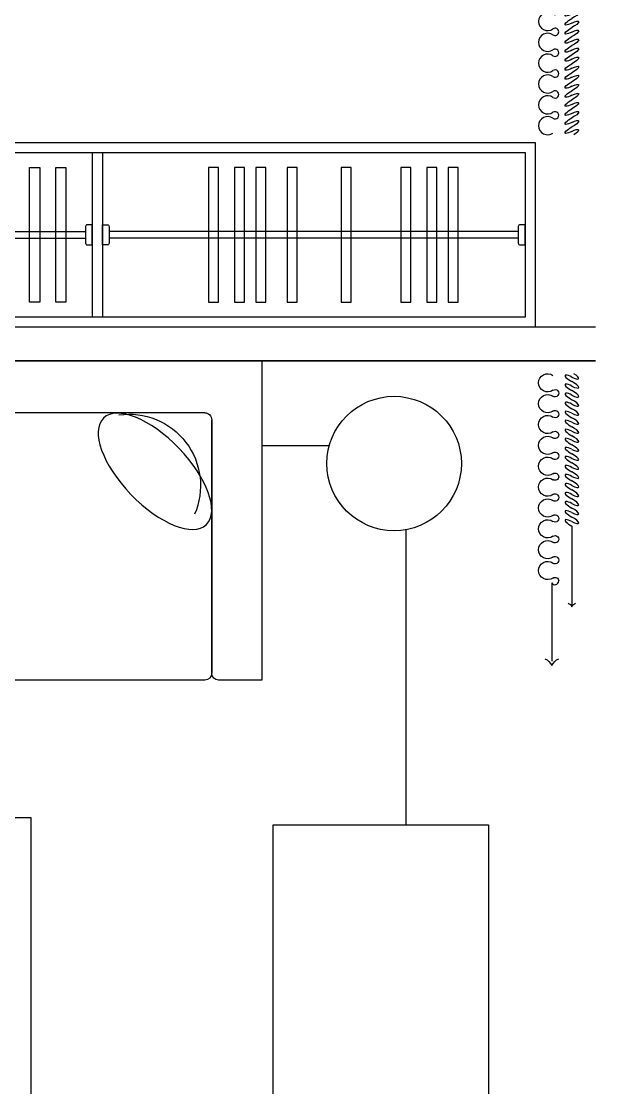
# Model space of a CAD drawing. Header units: millimetres. Extents: x 148889 to 229003, y -70503 to 111106.
# Drawn here: x 212968 to 214676, y -62714 to -59541 of the extents above; entities that cross this region are included whole.
import ezdxf

# ---------------------------------------------------------------- set-up
doc = ezdxf.new("R2010")
doc.units = ezdxf.units.MM
for name, color, linetype in [('P-原墙线', 7, 'Continuous'), ('P-固定家具1(到顶)', 3, 'Continuous'), ('P-新墙线', 4, 'Continuous'), ('P-活动家具', 3, 'Continuous')]:
    doc.layers.add(name, color=color, linetype=linetype)

# ---------------------------------------------------------------- blocks, each defined once
blk = doc.blocks.new('A$C636706EE')
at = {"layer": 'P-固定家具1(到顶)', "color": 252}
for p, q in [((2747.9, 520), (2747.9, 30)), ((2777.9, 520), (2777.9, 30)), ((1439.1, 285), (2727.9, 285)), ((1439.1, 265), (2727.9, 265)), ((4015, 285), (2797.9, 285)), ((4015, 265), (2797.9, 265))]:
    blk.add_line(p, q, dxfattribs=at)
at = {"layer": 'P-固定家具1(到顶)'}
blk.add_lwpolyline([(0, 550), (4065, 550), (4065, 0), (0, 0)], close=True, dxfattribs=at)
at = {"layer": 'P-固定家具1(到顶)', "color": 252}
for points in [[(30, 520), (4035, 520), (4035, 30), (30, 30)], [(2591.5, 475), (2591.5, 75), (2561.5, 75), (2561.5, 475)], [(2669.1, 475), (2669.1, 75), (2639.1, 75), (2639.1, 475)], [(3093.3, 475), (3093.3, 75), (3123.3, 75), (3123.3, 475)], [(3171, 475), (3171, 75), (3201, 75), (3201, 475)], [(3234.3, 475), (3234.3, 75), (3264.3, 75), (3264.3, 475)], [(3327.6, 475), (3327.6, 75), (3357.6, 75), (3357.6, 475)], [(3487.7, 475), (3487.7, 75), (3517.7, 75), (3517.7, 475)], [(3665.1, 475), (3665.1, 75), (3695.1, 75), (3695.1, 475)], [(3742.8, 475), (3742.8, 75), (3772.8, 75), (3772.8, 475)], [(3806.1, 475), (3806.1, 75), (3836.1, 75), (3836.1, 475)]]:
    blk.add_lwpolyline(points, close=True, dxfattribs=at)
for points in [[(2747.9, 305), (2732.9, 305, 0.414214), (2727.9, 300), (2727.9, 250, 0.414214), (2732.9, 245), (2747.9, 245)], [(2747.9, 305), (2732.9, 305, 0.414214), (2727.9, 300), (2727.9, 250, 0.414214), (2732.9, 245), (2747.9, 245)], [(2777.9, 305), (2792.9, 305, -0.414214), (2797.9, 300), (2797.9, 250, -0.414214), (2792.9, 245), (2777.9, 245)], [(2777.9, 305), (2792.9, 305, -0.414214), (2797.9, 300), (2797.9, 250, -0.414214), (2792.9, 245), (2777.9, 245)], [(4035, 305), (4020, 305, 0.414214), (4015, 300), (4015, 250, 0.414214), (4020, 245), (4035, 245)], [(4035, 305), (4020, 305, 0.414214), (4015, 300), (4015, 250, 0.414214), (4020, 245), (4035, 245)]]:
    blk.add_lwpolyline(points, format="xyb", close=True, dxfattribs=at)
blk = doc.blocks.new('A$C7EE014FC')
at = {"color": 252, "ltscale": 3}
for centre, radius, start, end in [((785.8, 1646.4), 679.6, 118.9769, 154.8441), ((371.4, 395.3), 212.6, 171.8147, 293.5953)]:
    blk.add_arc(centre, radius, start, end, dxfattribs=at)
at = {"color": 252, "ltscale": 3, "extrusion": (0, 0, -1)}
blk.add_ellipse((328.8, 2082.6), major_axis=(-158.5, -152.9), ratio=0.45088, start_param=-1.570796, end_param=4.712389, dxfattribs=at)
at = {"color": 252, "ltscale": 3}
blk.add_ellipse((328.8, 318.3), major_axis=(-158.5, 152.9), ratio=0.45088, start_param=-1.570796, end_param=4.712389, dxfattribs=at)
at = {"layer": 'P-活动家具'}
for p, q in [((0, 2400), (950.1, 2400)), ((0, 0), (0, 2400)), ((950.1, 2400), (950.1, 2271)), ((154.7, 170), (154.7, 2230)), ((175.2, 2250.5), (929.6, 2250.5)), ((950.1, 170), (950.1, 2230)), ((950.1, 1200), (154.7, 1200)), ((929.6, 149.5), (175.2, 149.5)), ((175.2, 149.5), (929.6, 149.5)), ((950.1, 0), (950.1, 129)), ((0, 0), (950.1, 0))]:
    blk.add_line(p, q, dxfattribs=at)
for centre, start, end in [((929.6, 2271), 270, 0), ((175.2, 2230), 90, 180.0032), ((929.6, 2230), 0, 90), ((175.2, 170), 179.9968, 270), ((929.6, 170), 270, 0), ((929.6, 129), 0, 90)]:
    blk.add_arc(centre, 20.5, start, end, dxfattribs=at)
blk = doc.blocks.new('A$C22EE4B40')
at = {"layer": 'P-新墙线', "color": 252}
for points in [[(2788.3, 663.1), (2788.3, 462.8)], [(2537.9, 234.9), (1659.4, 234.9)]]:
    blk.add_lwpolyline(points, dxfattribs=at)
at = {"layer": 'P-活动家具'}
for points in [[(1681.7, 1350.3), (731.7, 1350.3), (731.7, 2450.3), (1681.7, 2450.3)], [(1659.4, 629.8), (1659.4, -10.7), (809.4, -10.7), (809.4, 629.8)]]:
    blk.add_lwpolyline(points, close=True, dxfattribs=at)
blk.add_circle((2734.8, 270.1), 200, dxfattribs=at)
at = {"layer": 'P-活动家具', "extrusion": (0, 0, -1), "zscale": -1}
blk.add_blockref('A$C7EE014FC', (-3040.4, 663.1), dxfattribs=at)
blk = doc.blocks.new('A$C3A1E34E2')
at = {"color": 0, "linetype": 'ByBlock'}
for p, q in [((899.3, 121.9), (1231.8, 121.9)), ((657.5, 36.8, 0), (1000.5, 36.8, 0))]:
    blk.add_line(p, q, dxfattribs=at)
for centre, start, end in [((1016.9, 68.9, 0), 206.8177, 243.0269), ((1016.9, 4.6, 0), 116.9731, 153.1823)]:
    blk.add_arc(centre, 36.1, start, end, dxfattribs=at)
for centre, major_axis, start_param, end_param in [((48.4, 139.7), (-27.4, 27.4), -0.785341, 1.400999), ((48.4, 139.7), (-27.4, 27.4), 3.311504, 5.497844), ((137.1, 139.7), (27.4, 27.4), 0.785455, 2.971795), ((137.1, 139.7), (27.4, 27.4), 4.8823, 7.06864), ((225.8, 139.7), (-27.4, 27.4), -0.785341, 1.400999), ((225.8, 139.7), (27.4, 27.4), 4.8823, 7.06864), ((314.4, 139.7), (27.4, 27.4), 0.785341, 2.971681), ((314.4, 139.7), (27.4, 27.4), 4.882187, 7.068527), ((403.1, 139.7), (27.4, 27.4), 0.785341, 2.971681), ((403.1, 139.7), (27.4, 27.4), 4.882187, 7.068527), ((491.8, 139.7), (-27.4, 27.4), -0.785341, 1.400999), ((491.8, 139.7), (-27.4, 27.4), 3.311504, 5.497844), ((580.5, 139.7), (27.4, 27.4), 0.785455, 2.971795), ((580.5, 139.7), (27.4, 27.4), 4.8823, 7.06864), ((669.1, 139.7), (-27.4, 27.4), -0.785341, 1.400999), ((669.1, 139.7), (27.4, 27.4), 4.8823, 7.06864), ((757.8, 139.7), (27.4, 27.4), 0.785341, 2.971681), ((757.8, 139.7), (27.4, 27.4), 4.882187, 7.068527), ((846.5, 139.7), (27.4, 27.4), 0.785341, 2.971681), ((846.5, 139.7), (27.4, 27.4), 4.882187, 7.068527), ((1280.2, 181), (46.9, 46.9), 2.824252, 3.456222), ((92.7, 108.3), (-11, 11), 0.169911, 4.542591), ((181.4, 108.3), (11, 11), 1.740708, 6.113388), ((270.1, 108.3), (-11, 11), 0.169911, 4.542591), ((358.8, 108.3), (11, 11), 1.740594, 6.113274), ((447.4, 108.3), (-11, 11), 0.169798, 2.356194), ((447.4, 108.3), (11, 11), 3.927048, 6.113388), ((536.1, 108.3), (-11, 11), 0.169911, 4.542591), ((624.8, 108.3), (11, 11), 1.740708, 6.113388), ((713.5, 108.3), (-11, 11), 0.169911, 4.542591), ((802.1, 108.3), (11, 11), 1.740594, 6.113274), ((890.8, 108.3), (-11, 11), 0.169798, 2.356194), ((1280.2, 62.9), (-46.9, 46.9), -0.314629, 0.31734)]:
    blk.add_ellipse(centre, major_axis=major_axis, ratio=1, start_param=start_param, end_param=end_param, dxfattribs=at)
at = {"color": 0, "linetype": 'ByBlock', "extrusion": (0, 0, -1)}
blk.add_ellipse((890.8, 108.3), major_axis=(13.9, 8.4), ratio=0.942431, start_param=-0.491972, end_param=2.091434, dxfattribs=at)
at = {"color": 0, "extrusion": (0, 0, -1)}
for centre, start_param, end_param in [((33.7, 36.8, 0), -1.424879, 1.716714), ((72.1, 36.8, 0), -1.424879, 1.716714), ((110.5, 36.8, 0), -1.424879, 1.716714), ((148.9, 36.8, 0), -1.424879, 1.716714), ((187.3, 36.8, 0), -1.424879, 1.716714), ((225.7, 36.8, 0), -1.424879, 1.716714), ((264, 36.8, 0), -1.424879, 1.716714), ((302.4, 36.8, 0), -1.424879, 1.716714), ((340.8, 36.8, 0), -1.424879, 1.716714), ((379.2, 36.8, 0), -1.424879, 1.716714), ((417.6, 36.8, 0), -1.424879, 1.716714), ((456, 36.8, 0), -1.424879, 1.716714), ((494.4, 36.8, 0), -1.424879, 1.716714), ((532.7, 36.8, 0), -1.424879, 1.716714), ((571.1, 36.8, 0), -1.424879, 1.716714), ((609.5, 36.8, 0), -1.424879, 1.716714), ((647.9, 36.8, 0), -1.424879, 1.716714), ((14.5, 36.8, 0), 1.716714, 4.546394), ((52.9, 36.8, 0), 1.716714, 4.858306), ((91.3, 36.8, 0), 1.716714, 4.858306), ((129.7, 36.8, 0), 1.716714, 4.858306), ((168.1, 36.8, 0), 1.716714, 4.858306), ((206.5, 36.8, 0), 1.716714, 4.858306), ((244.9, 36.8, 0), 1.716714, 4.858306), ((283.2, 36.8, 0), 1.716714, 4.858306), ((321.6, 36.8, 0), 1.716714, 4.858306), ((360, 36.8, 0), 1.716714, 4.858306), ((398.4, 36.8, 0), 1.716714, 4.858306), ((436.8, 36.8, 0), 1.716714, 4.858306), ((475.2, 36.8, 0), 1.716714, 4.858306), ((513.6, 36.8, 0), 1.716714, 4.858306), ((551.9, 36.8, 0), 1.716714, 4.858306), ((590.3, 36.8, 0), 1.716714, 4.858306), ((628.7, 36.8, 0), 1.716714, 4.858306)]:
    blk.add_ellipse(centre, major_axis=(-16.5, 28.6), ratio=0.254545, start_param=start_param, end_param=end_param, dxfattribs=at)

msp = doc.modelspace()

# ---------------------------------------------------------------- linework, layer by layer
at = {"layer": 'P-原墙线'}
msp.add_line((210290.9, -60551.1, 116.6), (214675.9, -60551.1, 116.6), dxfattribs=at)
at = {"layer": 'P-新墙线'}
for p, q in [((214675.9, -60451.1, 116.6), (210290.9, -60451.1, 116.6)), ((214675.9, -60551.1, 116.6), (210290.9, -60551.1, 116.6))]:
    msp.add_line(p, q, dxfattribs=at)

# ---------------------------------------------------------------- block references
at = {"layer": 'P-固定家具1(到顶)'}
msp.add_blockref('A$C636706EE', (210430.9, -60451.1, 116.6), dxfattribs=at)
at = {"layer": 'P-活动家具', "color": 252, "yscale": 0.7000000000007276, "zscale": 0.7000000000000002, "rotation": 90}
for p, xscale in [((214631, -59885.4, 3.8), 0.7000000000007276), ((214631, -60582.5, 3.8), -0.7000000000007276)]:
    msp.add_blockref('A$C3A1E34E2', p, dxfattribs=dict(at, xscale=xscale))
at = {"layer": 'P-活动家具', "rotation": 90}
msp.add_blockref('A$C22EE4B40', (214346.6, -63591.4, 116.6), dxfattribs=at)

doc.saveas('drawing.dxf')
